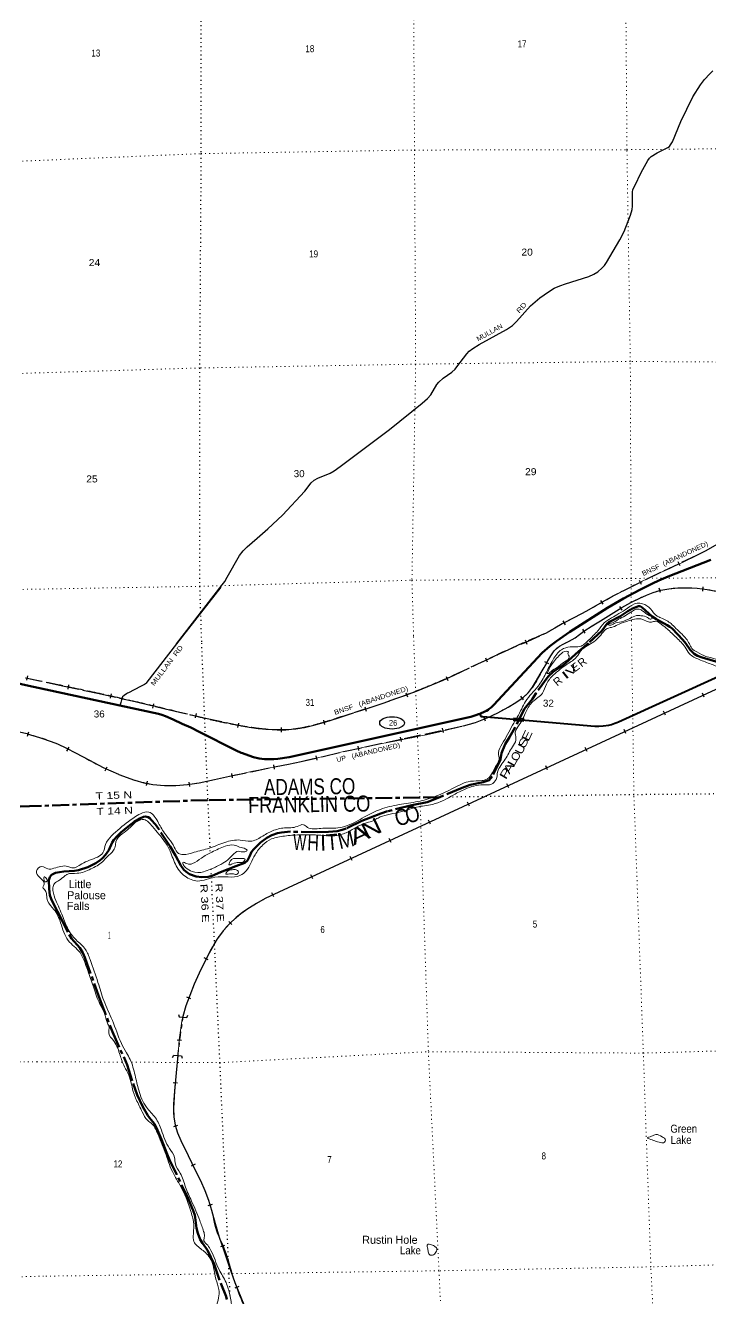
# Model space of a CAD drawing. Header units: feet. Extents: x 501257 to 757852, y -360805 to -170898.
# Drawn here: x 691971 to 709094, y -280650 to -248824 of the extents above; entities that cross this region are included whole.
import ezdxf
from ezdxf.enums import TextEntityAlignment as Align

# ---------------------------------------------------------------- set-up
doc = ezdxf.new("R2010")
doc.units = ezdxf.units.FT
doc.header["$LTSCALE"] = 70
for name, pattern in [('DOTTED', [1.5, 0.3, -1.2]), ('LONG_DASH_SHORT_DASH', [9.9, 6, -1.2, 1.5, -1.2]), ('LONG_DASHED', [7.5, 6, -1.5]), ('SHORT_DASHED', [2.7, 1.5, -1.2])]:
    doc.linetypes.add(name, pattern=pattern)
for name, color, linetype, lineweight in [('11', 7, 'LONG_DASH_SHORT_DASH', 60), ('17', 7, 'Continuous', 25), ('23', 7, 'Continuous', 70), ('26', 7, 'Continuous', 40), ('29', 7, 'Continuous', 25), ('30', 7, 'Continuous', 25), ('34', 7, 'Continuous', 25), ('39', 7, 'Continuous', 13), ('6', 7, 'DOTTED', 25), ('61', 7, 'Continuous', 13), ('63', 7, 'Continuous', 25), ('7', 7, 'DOTTED', 13)]:
    doc.layers.add(name, color=color, linetype=linetype, lineweight=lineweight)
doc.layers.add('12', color=7, linetype='Continuous')
doc.layers.add('41', color=7, linetype='Continuous')

msp = doc.modelspace()

# ---------------------------------------------------------------- linework, layer by layer
at = {"layer": '11'}
for points in [[(706380.23, -263955.37), (706506.11, -263774.66), (706547.93, -263743.53), (706846.19, -263590.4), (706905.02, -263553.18), (707023.92, -263470.12), (707142.61, -263403), (707295.5, -263341.8), (707338.23, -263343.23), (707386.12, -263377.73), (707635.16, -263596.29), (707722.71, -263660.01), (707839.05, -263726.23), (708009.28, -263813.94), (708075.23, -263860.76), (708131.57, -263901.07)], [(708131.58, -263901.07), (708399.17, -264183.31), (708475.97, -264278.69), (708588.18, -264433.06), (708687.33, -264531.76), (708768.81, -264583.43), (708884.52, -264626.37), (709281.9, -264740.58), (709579.11, -264815), (709880.87, -264881.2), (710118.29, -264902.39), (710352.74, -264914.5), (710980.38, -264932.01), (712563.82, -264968.9), (713238.82, -264969.05), (713641.03, -264944.32), (714013.35, -264901.79), (714246.46, -264861.59), (714353.59, -264813.79), (714473.34, -264715.15), (714580.72, -264580.94), (714875.07, -264161.73), (715187.18, -263680.75)], [(706380.67, -263954.73), (706041.85, -264266.46), (705790.8, -264471.66), (705543.03, -264701.52), (705417.48, -264811.18), (705159.83, -264982.47), (705033.95, -265102.89), (704728.22, -265528.01), (704639.68, -265656.55), (704436.66, -265915.05), (704205.66, -266382.22), (704069.77, -266613.85), (703960.33, -266794.39), (703870.98, -267015.78), (703847.97, -267175.72), (703632.22, -267603.74), (703557.26, -267694.44), (703407.4, -267739.13), (703082.16, -267811.11), (702887.18, -267880.6), (702329.43, -268117.44)], [(702329.43, -268117.44), (701831.18, -268123.67), (696524.27, -268189.12), (692068.55, -268342.88)], [(702329.43, -268117.44), (702013.65, -268244.92), (701625.98, -268316.72), (701021.53, -268468.7), (700851.13, -268521.94), (700591.82, -268622.27), (700382.01, -268711.74), (699983.84, -268902.64), (699889.91, -268935.95), (699759.3, -268964.68), (699543.47, -268984.86), (699279.64, -268995.34), (698593.39, -268976.89), (698366.42, -268997.46), (698268.52, -269018.38), (698131.54, -269063.85), (697999.75, -269129.52), (697843.47, -269248.39), (697679.2, -269417.88), (697624.05, -269485.92), (697578.27, -269580.71), (697517.04, -269702.92), (697450.34, -269762.06), (697224.78, -269841.94), (696848.02, -269994.38), (696639.19, -270078.89), (696533.56, -270109.15), (696381.47, -270117.47), (696239.46, -270096.26), (696073.21, -270038.47), (695975.56, -269978.53), (695926.59, -269932.75), (695852.09, -269822.01), (695723.74, -269578.4), (695584.99, -269353.51), (695304.51, -268919.48), (695219.75, -268800.7), (695116.07, -268679.93), (695076.47, -268640.83), (695033.95, -268615.1), (694971.94, -268601.88), (694920.15, -268606.52), (694829.01, -268648.49), (694690.29, -268735.97), (694538.14, -268850.33), (694354.78, -269000.64), (694260.94, -269088.31), (694180.36, -269180.69), (694140.24, -269248.96), (694050.67, -269440.08), (693971.08, -269561.1), (693892.43, -269644.99), (693839.5, -269691.95), (693726.76, -269769.6), (693528.15, -269864.84), (693295.45, -269939.28), (693198.23, -269959.68), (692927.91, -269976.6), (692819.25, -269988.38), (692722.19, -270009.95), (692640.35, -270047.08), (692616.86, -270066.77), (692577.33, -270119.58), (692555.97, -270192.41), (692560.56, -270407.55), (692581.09, -270569.66), (692611.02, -270656.93), (692689.64, -270817.1), (692842.9, -271115.73), (693061.97, -271552.1), (693125.35, -271646.18), (693327.28, -271878.78), (693403.65, -272003.87), (693457.11, -272125.23), (693830.33, -273169.73), (694141.87, -273979.64), (694514.61, -274808.42)], [(660648.06, -270193.88), (664966.12, -270048.32), (669916.15, -269621.6), (675164.54, -269276.92), (680406.68, -268926.43), (685748.19, -268600.61), (691141.81, -268385.67), (692068.55, -268342.88)], [(694514.61, -274808.42), (694662.27, -275274.59), (694760.78, -275555.86), (694903.99, -275857.29), (695026.79, -276074.38), (695068.54, -276134.02), (695196.17, -276285.12), (695272.3, -276437.31), (695370.75, -276671.03), (695495, -277003.34), (695570.15, -277180.17), (696011.02, -278089.92), (696158.33, -278448.73), (696200.03, -278563.33), (696214.82, -278627.24), (696242.91, -278894.72), (696276.33, -279013.52), (696340.99, -279174.62), (696392.58, -279267.41), (696518.39, -279442.3), (696606.39, -279612.74), (696684.91, -279793.03), (696859.66, -280289), (696988.24, -280597.31), (697003.87, -280678.13)]]:
    msp.add_lwpolyline(points, dxfattribs=at)
at = {"layer": '17'}
msp.add_ellipse((701133, -266260.26), major_axis=(309.24, -1), ratio=0.500121, dxfattribs=at)
at = {"layer": '23'}
for q in [(688440.62, -264502.74), (694326.24, -265827.44)]:
    msp.add_line((691976.98, -265317.68), q, dxfattribs=at)
for points in [[(709102.52, -262180.63), (708032.44, -262603.1), (707800.68, -262701.41), (707641.97, -262777.03), (707322.85, -262930.32), (706917.59, -263148.66), (706518.99, -263386.9), (705579.13, -263980.15)], [(703327.44, -266032.11), (703454.5, -265978.41), (703495.26, -265958.74), (703532.73, -265935.62), (703564.54, -265911.31), (703610.96, -265875.19), (703671.97, -265818.74), (704885.64, -264505.5), (705080.94, -264337.22), (705242.55, -264220.24), (705579.13, -263980.15)], [(694326.24, -265827.44), (695292.08, -266037.02), (695378.28, -266060.15), (695474.56, -266094.55), (695659.52, -266178.64), (695884.56, -266279.15), (696100.37, -266376.69), (696312.53, -266480.98), (697233.23, -266950.76), (697364.03, -267004.6), (697394.98, -267018.36), (697556.59, -267076.85), (697673.5, -267114.7), (697814.48, -267145.66), (697945.14, -267166.3), (697948.58, -267166.3), (698060.48, -267170.19), (698178.96, -267166.3), (698277.42, -267156.21), (698557.85, -267115.73), (703100.31, -266105.52), (703231, -266067.86), (703294.61, -266045.5), (703315.33, -266037.23), (703327.44, -266032.11)]]:
    msp.add_lwpolyline(points, dxfattribs=at)
at = {"layer": '26'}
msp.add_lwpolyline([(703327.44, -266032.11), (703342.23, -266076.78), (703345.42, -266085.55), (703351.51, -266092.29), (703365.35, -266099.11), (703374.91, -266100.7), (703398.19, -266102.67), (706203.34, -266344.33), (706302.03, -266343.56), (706408.84, -266337.18), (706552.3, -266314.85), (706616.07, -266300.49), (706705.33, -266267), (706753.16, -266249.45), (706795.23, -266230.01), (709392.83, -265051.37)], dxfattribs=at)
at = {"layer": '29'}
msp.add_line((696849.86, -262864.2), (695749.32, -264281.47), dxfattribs=at)
for points in [[(706932.86, -253976.79), (707091.81, -253569.09), (707136.63, -253424.36), (707140.71, -253340.78), (707140.71, -252990.17), (707152.93, -252926.99), (707197.76, -252835.25), (707360.76, -252500.95), (707523.77, -252199.26), (707568.59, -252142.19), (707613.42, -252101.42), (707760.12, -252011.73), (708029.08, -251873.11), (708065.75, -251848.65), (708094.28, -251811.96), (708143.18, -251734.5), (708355.09, -251228.97), (708648.5, -250609.29), (708844.1, -250307.61), (708941.91, -250177.14), (709076.38, -250030.38), (709153.81, -249956.99)], [(701068.76, -258922), (701887.89, -258265.63), (702018.29, -258153.52), (702099.8, -258061.79), (702254.65, -257800.87), (702299.47, -257737.68), (702409.5, -257637.8), (702629.56, -257491.03), (702706.98, -257415.61), (702751.81, -257360.57), (703004.47, -257032.39), (703061.52, -256969.2), (703155.24, -256897.85), (703314.18, -256797.97), (703990.64, -256422.9), (704141.42, -256320.98), (704243.3, -256227.21), (704593.76, -255835.83), (704830.11, -255631.99), (705042.02, -255483.18), (705188.72, -255395.53), (705327.28, -255332.33), (705465.83, -255281.38), (706052.64, -255102), (706178.97, -255038.8), (706272.7, -254979.69), (706386.8, -254883.88), (706443.84, -254828.84), (706492.75, -254751.39), (706826.91, -254180.63), (706932.86, -253976.79)], [(695749.32, -264281.47), (696887.72, -262811.31), (696952.92, -262723.66), (697009.97, -262615.62), (697319.68, -262077.47), (697409.33, -261961.29), (697515.28, -261857.32), (697759.79, -261645.33), (698028.74, -261408.87), (698395.5, -261066.42), (698949.71, -260463.04), (699112.72, -260259.2), (699190.16, -260191.94), (699275.72, -260145.05), (699585.43, -260014.59), (699687.33, -259959.56), (699838.08, -259851.52), (701068.76, -258922)], [(695749.32, -264281.47), (695004.21, -265244.24), (694983.51, -265268.94), (694968.38, -265284.08), (694945.29, -265300.81), (694915.81, -265316.75), (694846.87, -265350.45), (694544.31, -265504.52), (694520.44, -265517.94), (694497.35, -265533.08), (694436.15, -265576.96), (694399.8, -265611.56), (694386.66, -265629.49), (694376.39, -265651.65), (694351.6, -265747.21), (694326.24, -265827.44)]]:
    msp.add_lwpolyline(points, dxfattribs=at)
at = {"layer": '34'}
for p, q in [((712820.45, -263755.5), (697964.22, -270646.78)), ((708937.84, -265614.94), (708891.28, -265514.61)), ((707966.33, -266068.62), (707919.78, -265968.29)), ((706980.32, -266523.28), (706933.76, -266422.95)), ((706008.81, -266976.96), (705962.26, -266876.63)), ((705022.8, -267431.62), (704976.24, -267331.28)), ((704051.29, -267885.3), (704004.74, -267784.96)), ((703065.27, -268339.96), (703018.72, -268239.62)), ((702093.77, -268793.64), (702047.21, -268693.3)), ((701107.75, -269248.29), (701061.2, -269147.96)), ((700136.25, -269701.97), (700089.69, -269601.64)), ((699150.23, -270156.63), (699103.68, -270056.3)), ((698178.73, -270610.31), (698132.17, -270509.98)), ((697130.79, -271303.72), (697055.16, -271223)), ((696537.99, -272182.75), (696438.79, -272133.82)), ((696105.36, -273157.03), (696001.69, -273118.45)), ((695874.09, -274200.15), (695764.19, -274187.69)), ((695769.62, -275265.66), (695659.4, -275256.28)), ((695772.79, -276326.13), (695667.06, -276358.61)), ((696210.07, -277294.1), (696110.61, -277342.5)), ((696636.32, -278300.07), (696530.6, -278332.61)), ((696948.11, -279322.37), (696844.15, -279360.14)), ((697303.71, -280345.52), (697201.48, -280387.76))]:
    msp.add_line(p, q, dxfattribs=at)
at = {"layer": '34', "lineweight": 13}
msp.add_line((712829.36, -263750.2), (697964.68, -270647.78), dxfattribs=at)
at = {"layer": '34'}
for points in [[(697964.12, -270646.84), (697747.27, -270776.63), (697530.38, -270906.42), (697407.05, -270988.28), (697234.29, -271128.36), (697070.4, -271281.9), (696909.95, -271455.58), (696773.18, -271647.42), (696530.89, -272073.72), (696314.61, -272512.21), (696190.67, -272791.72), (696074.88, -273074.9), (695978.33, -273334.35), (695906.27, -273600.84), (695904.74, -273610.76)], [(695795.26, -273545.63), (695810.23, -273606.69), (696003.67, -273626.71), (696031.6, -273569.4)], [(695645.79, -274621.97), (695679.58, -274563.75), (695873.27, -274581.01), (695886.34, -274643.4)], [(695777.48, -274571.36), (695734.38, -275004.75), (695694.85, -275469.64), (695673.43, -275893.57), (695682.13, -276105.81), (695712.92, -276317.17), (695772.66, -276511.68), (695855.35, -276696.85), (696040.23, -277075.81), (696224.58, -277454.68), (696341.89, -277699.16), (696455.42, -277945.63), (696545.28, -278189.91), (696621.92, -278438.88), (696714.84, -278777.27), (696811.08, -279114.8), (696813.25, -279118.78), (696914.96, -279398.66), (697053.28, -279824.67), (697203.65, -280246.35), (697432.31, -280799.77)]]:
    msp.add_lwpolyline(points, dxfattribs=at)
at = {"layer": '34', "linetype": 'SHORT_DASHED'}
msp.add_lwpolyline([(695904.74, -273610.76), (695833.97, -274069.39), (695780.6, -274540.03), (695777.48, -274571.36)], dxfattribs=at)
at = {"layer": '34', "lineweight": 13}
for points in [[(711430.14, -218008.26), (711410.83, -218483.76), (711387.84, -219291.39), (711450.18, -219806.51), (711616.63, -220436.99), (711857.39, -221065.06), (712273.68, -221842.4), (712782.22, -222741.52), (713567.21, -224060.31), (714059.56, -224955.92), (714375.24, -225408.53), (714843.04, -226033.3), (715439.42, -226720.31), (716231.74, -227630.38), (716782.06, -228258.52), (717339.98, -228872.32), (717880.89, -229520.88), (718312.72, -230024.07), (718643.83, -230391.66), (718812.71, -230649.8), (718943.2, -230965.53), (719067.66, -231410.22), (719286.6, -232562.17), (719486.46, -233553.76), (719727.29, -234377.02), (719979.84, -234932.28), (720346.86, -235612.61), (720566.96, -236094.46), (720721.86, -236612.63), (720803.29, -237288.11), (720767.43, -238134.39), (720612.77, -238781.27), (720367.5, -239551.82), (720252.57, -240118.94), (720199.69, -240613.64), (720241.33, -241302.48), (720335.45, -242512.79), (720374.9, -243260.05), (720335.89, -243748.26), (720222.33, -244166.44), (719985.83, -244767.67), (719726.31, -245339.47), (719501.11, -245916.2), (719292.11, -246625.2), (719157.1, -247386.15), (718946.88, -248763.24), (718749.77, -249980.95), (718546.29, -250802.46), (718214.95, -251970.18), (717972.38, -252827.16), (717686.33, -253707.68), (717353.39, -254567.58), (717015.24, -255131.85), (716811.68, -255436.24), (716307.28, -255955.58), (715363.5, -256758.75), (713798.16, -258062.91), (712075.06, -259529.12), (710660.83, -260780.11), (709625.8, -261558.06), (708747.45, -262075.4), (707846.14, -262500.92), (706670.4, -263086.22), (705992.8, -263466.28), (705389.24, -263784.67), (705009.49, -263998.29)], [(705930.23, -263968.05), (706348.06, -263706.32), (706878.45, -263375.29), (707325.37, -263139.51), (707658.65, -262997.95), (708049.79, -262906.84), (708503.32, -262882.13), (709007.17, -262924.2), (709549.37, -263035.47), (710383.76, -263233.88), (710992.23, -263343), (711541.77, -263367.5), (712213.24, -263305.57), (713233.68, -263218.27), (713599.98, -263232.6), (713730.45, -263290.76), (713831.61, -263376.03), (713916.15, -263508.12), (713941.44, -263609.92), (713963.23, -263727.94), (713963.16, -263725.93)], [(692019.84, -266532.41), (692614.55, -266723.15), (693220.81, -267013.11), (693914.25, -267376.41), (694706.72, -267693.79), (695157.39, -267798.12), (695732.31, -267829.43), (696313.57, -267755.78), (697072.86, -267593.04), (698234.09, -267353.15), (698861.67, -267223.42), (699957.99, -266969.79), (702917.16, -266333.76), (703512.15, -266136.76), (704033.97, -265863.89), (704411.95, -265622.47), (704648.39, -265364.08), (704840.32, -265042.88), (705029.81, -264709.67), (705185.96, -264458.25), (705409.54, -264290.96), (705713.9, -264130.78), (705925.76, -263970.56)], [(697964.68, -270647.78), (697530.97, -270907.35), (697071.18, -271282.68), (696774.11, -271648.01), (696315.61, -272512.68), (696075.9, -273075.3), (695907.35, -273601.07), (695781.69, -274540.15), (695695.95, -275469.71), (695714, -276316.93), (695856.35, -276696.38), (696225.57, -277454.2), (696456.44, -277945.21), (696622.98, -278438.57), (696812.1, -279114.38), (696814.26, -279118.33), (697204.68, -280245.95), (697686.6, -281342.02), (697942.11, -281789.83), (698356.7, -282634.61), (699008.92, -283933.89), (699278.27, -284544.33), (699367.55, -284959.96), (699396.43, -285375.79), (699319.67, -285821.67), (699276.51, -286306.6), (699324.28, -286687.51), (699479.41, -287086.63), (699754.64, -287749.21), (699940.62, -288336.52), (700033.94, -289092.37), (700062.45, -289610.92), (699786, -290442.74), (699559.22, -290916.27), (699495.74, -291395.91), (699393.03, -292527.49), (699314.16, -293196.99), (699188.72, -293576.18), (698821.89, -294640.9), (698472.77, -295467.33), (698084.73, -296218.65), (697648.23, -296909.31), (697359.61, -297511.99), (697263.09, -298025.05), (697343.73, -298537.67), (697482.34, -298981.71), (697798.71, -299725.36), (698031.35, -300379.43), (698210.51, -300944.83), (698348.8, -301606.39), (698450.3, -302422.35), (698640.35, -304143.37), (698783.14, -304931.64), (699030.01, -305589.22), (699272.95, -306079.79), (699592.78, -306750.81), (699946.35, -307408.5), (700219.94, -308024.83), (700392.66, -308465.6), (700591.99, -309088.67), (700713.93, -309517.2), (700827.98, -309908.4)]]:
    msp.add_spline(points, degree=3, dxfattribs=at)
at = {"layer": '34', "linetype": 'LONG_DASHED'}
msp.add_spline([(691975.75, -265133.21), (693811.97, -265519.26), (695608.64, -265936.81), (697335.8, -266324.69), (697789.21, -266392.67), (698265.61, -266427.58), (698697.77, -266407.73), (699179.57, -266311.54), (699765.22, -266135.02), (701351.12, -265607.69), (702125.58, -265305.43), (702686.68, -265061.33), (703869.02, -264502.42), (705009.23, -263998.1)], degree=3, dxfattribs=at)
at = {"layer": '39'}
for points in [[(706277.23, -263958.58), (706438.24, -263761.76), (706619.16, -263633.18), (706800.83, -263528.71), (707017.7, -263392.92), (707259.05, -263268.42), (707396.1, -263280.09), (707595.04, -263406.47), (707757.52, -263588.35), (707853.35, -263631.54), (707996.24, -263701.37), (708107.19, -263778.27), (708226.69, -263898.24)], [(707119.05, -263484.22), (707215.56, -263420.74), (707305.87, -263415.81), (707401.82, -263463.01), (707558.02, -263572.66), (707621.72, -263616.88), (707630.69, -263646.78), (707605.09, -263663.7), (707521.56, -263628.17), (707355.2, -263579.21), (707240.55, -263576.88), (707079.9, -263646.46), (706867.42, -263729.79), (706686, -263777.91), (706558.48, -263814.22), (706529.93, -263801.06), (706539.59, -263788.67), (706615.27, -263766.11), (706795.19, -263669.74), (706957.34, -263584.02), (707113.09, -263486.43)], [(706438.45, -263953.54), (706506.97, -263902.41), (706658.45, -263861.3), (706809, -263790.03), (707017.71, -263714.87), (707193.11, -263666.95), (707404.4, -263674.21), (707540.96, -263734.19), (707645.45, -263732.83), (707735.43, -263717.85), (707858.44, -263794.36), (707928.35, -263844.42), (708006.13, -263905.13)], [(708006.13, -263905.13), (708242.54, -264126.79), (708456.5, -264368.69), (708569.01, -264531.73), (708807.69, -264676.05), (709105.69, -264790), (709244.43, -264841.31), (709460.14, -264905.91), (709736.32, -264972.33), (709845.4, -264982.43), (709967.34, -264957.82), (710113.11, -264980.68), (710810.08, -265000.52), (711820.73, -264997.33), (712293.1, -265023.7), (713197.14, -265024.83), (713800.86, -265016.81), (714235.47, -264952.56), (714476.92, -264834.97), (714655.19, -264639.13), (714965.41, -264190.74), (715144.51, -263900.91), (715223.79, -263680.47)], [(715088.59, -263684.25), (714894.41, -264006.04), (714539.23, -264492.33), (714375.83, -264709.78), (714202.03, -264804.75), (713784.29, -264890.54), (713083.26, -264936.35), (712269.41, -264923.87), (711579.52, -264886.7), (711359.71, -264876.62), (711132.07, -264872.88), (710556.35, -264875.83), (710225.37, -264853.72), (710001.25, -264835.75), (709882.76, -264844.11), (709766.01, -264731.58), (709615.42, -264743.14), (709327.89, -264697.27), (709116.27, -264634.54), (708980.19, -264601.25), (708754.58, -264484.65), (708624.61, -264396.77), (708564.09, -264280.16), (708384.59, -264045.06), (708226.69, -263898.24)], [(706277.23, -263958.58), (706046.31, -264193.13), (705830.35, -264348.05), (705589.2, -264360.91), (705368.15, -264429.43), (705159.58, -264678.74), (704970.8, -265032.05), (704782.61, -265345.07), (704469.82, -265721.05), (704373.85, -265909.85), (704146.72, -266316.93), (703887.56, -266785.6), (703794.75, -267006.51), (703806.64, -267171.22), (703722.52, -267353.54), (703480.4, -267678.6), (703388.62, -267702.1), (703093.26, -267718.96), (702680.31, -267883.12), (702242.59, -268086.45), (701832.39, -268214.25), (701368.04, -268291.67), (700896.87, -268403.59), (700496.49, -268581.38), (700063.72, -268810.71), (699778.4, -268883.59), (699352.05, -268897.19), (699016.91, -268871.2), (698915.88, -268804.41), (698762.41, -268848.29), (698445.64, -268886.08), (698146.25, -268959.47), (697865.66, -269108.71), (697595.77, -269219.3), (697341.06, -269190.36), (696952.48, -269246.88), (696567.04, -269391.9), (696188.08, -269492.38), (695908.29, -269550.96), (695796.56, -269522.83), (695690.3, -269365.61), (695416.61, -268972.84), (695253.42, -268686.79), (695057.12, -268488.56), (694845.26, -268532.57), (694546.07, -268724.78), (694122.04, -269086.71), (693970.56, -269299.7), (693903.53, -269509.59), (693772.31, -269613.08), (693375.74, -269784.69), (693131.64, -269884.26), (693029.74, -269849.72), (692681.02, -269894.72), (692526.48, -269908.43), (692381.5, -269851.31), (692246.55, -269962.99), (692326.81, -270125.2), (692437.52, -270294.34), (692407.99, -270369.94), (692461.12, -270448.55), (692497.16, -270555.99), (692524.85, -270712.06), (692681.37, -270923.84), (692850.3, -271258.01), (693039.17, -271700.21), (693335.85, -272003.52), (693459.91, -272264.82), (693549.06, -272507.26), (693677.12, -272881.19), (693832.68, -273292.38), (693943.31, -273515.91), (694020.61, -273764.82), (694060.53, -273868.09), (694051.17, -274001.35), (694185.93, -274223.99), (694335.11, -274568.96), (694445.94, -274854.91), (694551.98, -275062.49), (694620.53, -275291.59), (694683.69, -275539.01), (694738.82, -275673.94), (694888.86, -275986.65), (695025.27, -276199.16), (695139.15, -276287.63), (695257.04, -276488.74), (695462.35, -276996.79), (695642.52, -277477.57), (695855.32, -277856.46), (696086.55, -278413.91), (696173.97, -278720.86)], [(706439.23, -263952.96), (706178.51, -264230.58), (705854.24, -264453.92), (705747.01, -264608.89), (705521.71, -264784.3), (705161.39, -265069.38), (704992.02, -265289.06), (704891.53, -265520.32), (704653.15, -265724.41), (704482.99, -265978.35), (704309.59, -266310.97), (704213.27, -266489.71), (704217.92, -266564.05), (704228.39, -266688.54), (704141.83, -266858.87), (703959.6, -267169.65), (703771.62, -267488.69), (703733.9, -267673.35), (703619.34, -267792.34), (703410.58, -267810.05), (702961.24, -267913.11), (702674.47, -268058.55), (702143.39, -268297.52), (701741.09, -268364.61), (701412.61, -268469.28), (700891.45, -268591.08), (700782.36, -268637.37), (700677.87, -268699.6), (700498.69, -268756.51), (700088.97, -268954.79), (699810.98, -269063.65), (699356.12, -269068.23), (698814.23, -269059.88), (698448.77, -269087.36), (698121.23, -269161.79), (697905.05, -269310.68), (697708.54, -269559.55), (697483.14, -269958.52), (697344.17, -270070.34), (697037.6, -270111.78), (696701.59, -270118.04), (696274.08, -270212.25), (695959.85, -270094.86), (695717.6, -269793.58), (695565.27, -269416.51), (695449.68, -269223.37), (695144.46, -268849.88), (694928.98, -268678.53), (694775.22, -268714.37), (694558.18, -268895.52), (694389.91, -269032.59), (694229.95, -269233.81), (694220.89, -269318.72), (694171.04, -269445.41), (694013.67, -269606.25), (693897.25, -269729.34), (693603.73, -269911.28), (693263.32, -270020.41), (693008.53, -270045.85), (692953.52, -270084.12), (692808.58, -270198.18), (692696.48, -270272.78), (692658.04, -270380.92), (692707.7, -270644.95), (692878.84, -271041.47), (693019.97, -271386.73), (693235.87, -271682.93), (693469.87, -271922.08), (693585.66, -272177.64), (693783.21, -272750.43), (693925.98, -273198.34), (694142.99, -273695.9), (694368.83, -274271.67), (694493.89, -274504.74), (694586.43, -274672.54), (694709.25, -275068.82), (694802.98, -275439.98), (694993.36, -275868.02), (695220.25, -276133.61), (695368.07, -276440.36), (695569.58, -276898.21), (695696.51, -277127.18), (695716.52, -277293.61), (695839.14, -277514.68), (695972.3, -277862.24), (696121.69, -278213.24), (696326.14, -278697.16), (696424.56, -278973.5), (696444.86, -279091.58), (696432.78, -279204.8), (696529.35, -279316.06)], [(705007.45, -265021.47), (705119.85, -264807.08), (705332.3, -264553.59), (705496.4, -264469.04), (705543.37, -264487.46), (705524.83, -264532.44), (705546.08, -264563.89), (705564.03, -264615.59), (705445.31, -264730.71), (705259.08, -264872.46), (705107.69, -264974.68), (705028.97, -265025.9), (705006.72, -265022.23)], [(696593.61, -269912.55), (696420.97, -269983.32), (696138.82, -269975.52), (695974.17, -269874.81), (695913.21, -269802.53), (695907.33, -269750.38), (696004.92, -269777.02), (696147.9, -269777.82), (696368.45, -269638.84), (696630.94, -269490.26), (696963.96, -269343.13), (697186.43, -269314.84), (697321, -269362.28), (697475.82, -269413), (697508.99, -269439.98), (697452.11, -269482.34), (697292.55, -269468.05), (697145.03, -269566.09), (696991.19, -269712.7), (696809.78, -269820.04), (696685.03, -269878.99), (696593.61, -269912.55)], [(697431.98, -269652.25), (697274.79, -269647.94), (697136.47, -269665.09), (697072.91, -269745.96), (697056.96, -269806.96), (697148.66, -269781.45), (697294.52, -269749.93), (697396.85, -269740.14), (697456.4, -269659.41), (697431.98, -269652.25)], [(692517.8, -270205.65), (692500.72, -270167.65), (692435.88, -270109.97), (692425.53, -270158.68), (692488.5, -270230.89), (692502.69, -270219.92), (692517.8, -270205.65)], [(697043.87, -269948.42), (697167.96, -269927.76), (697254.92, -269938.68), (697295.27, -269997.62), (697244.64, -270045.79), (697147.48, -270031.23), (697039.11, -270041.24), (696978.65, -270039.42), (697043.87, -269948.42)], [(707546.97, -276612.63), (707618.78, -276593.89), (707728.01, -276551.62), (707884.92, -276604.28), (707966.41, -276687.9), (707940.26, -276745.25), (707847.91, -276752.66), (707699.48, -276711.77), (707556.51, -276654.57), (707515.37, -276629.9), (707546.97, -276612.63)], [(696173.97, -278720.86), (696169.04, -279035.22), (696179.93, -279228.16), (696264.08, -279329.8), (696494.64, -279528.8), (696606.43, -279671.72), (696674.12, -279876.68), (696732.74, -280166.56), (696804.38, -280425.75), (696797.6, -280631.42), (696745.21, -280856.89), (696800.62, -281056.26), (696967.2, -281211.27), (697236.96, -281493.42), (697604.07, -281908.95), (697821.96, -282374.25), (697985.85, -282736.8), (698133.22, -283144.27), (698229.19, -283465), (698370.32, -283810.26), (698592, -284325.77), (698768.97, -284659.65), (699115.08, -285333.73), (699265.98, -285614.19), (699351.71, -285703.69), (699415.83, -285808.08), (699487.97, -286024.96), (699574.06, -286124.52), (699659.77, -286326.81), (699687.17, -286531.23), (699800.24, -286766.75), (699850.61, -287107.28), (699869.17, -287346.26), (699945.98, -287524.7), (700055.33, -287712.02), (700121.22, -287923.09), (700206.21, -288161.65), (700235.42, -288303.57), (700360.48, -288536.64), (700594.43, -289114.13), (700782.36, -289642.96), (700930.87, -290139), (701024.68, -290455.79), (701050.71, -290678.38), (700971.63, -290832.32), (700763.92, -290992.99), (700470.39, -291231.32), (700322.6, -291264.93), (700190.69, -291235.52), (700101.85, -291285.1), (699947.88, -291314.9), (699818.82, -291422.34), (699676.25, -291546.38), (699605.92, -291776.54), (699594.4, -291962.24), (699719.4, -292136.91), (699836.21, -292307.84), (699898.39, -292414.32), (699896.87, -292484.87), (699822.61, -292491.61), (699750.45, -292443.91), (699669.73, -292495.2), (699540.31, -292592.58), (699558.51, -292821.5), (699530.6, -293168.93), (699436.12, -293512.75), (699501.78, -293830.56), (699663.79, -294309.99), (699711.02, -294505.63), (699683.36, -294577.13), (699567.96, -294559.21), (699409.75, -294639.52), (699352.2, -294776.56), (699436.62, -294999.03), (699589.9, -295289.47), (699712.88, -295520.6), (699738.93, -295630.41), (699683.7, -295662.64), (699586.04, -295634), (699424.25, -295670.13), (699225.23, -295848.61), (699117.43, -295931.1), (698960.01, -295977.14), (698820.01, -296229.99), (698764.47, -296479.74), (698621.17, -296696.45), (698539.43, -296832.37), (698600.86, -297087.9), (698653.68, -297384.04), (698616.38, -297524.36), (698521.43, -297628.54)], [(696529.35, -279316.06), (696604.45, -279446.23), (696810.84, -279928.07), (696983.21, -280246), (697039.2, -280405.07), (697108.96, -280724.75), (697115.76, -280859.43), (697060.38, -280944.03), (697024.04, -280997.73), (697092.16, -281158.36), (697236.7, -281316.2), (697712.73, -281850.59), (697969.03, -282320.53), (698095.33, -282475), (698203.14, -282845.65), (698438.73, -283469.41), (698681.59, -284014.35), (698748.07, -284185.12), (698794.43, -284356.62), (698901.98, -284550.05), (698975.57, -284637.98), (698975.63, -284752.78), (699073.27, -284894.21), (699237.61, -285156.04), (699351.39, -285468.07), (699438.06, -285527.33), (699565.35, -285709.96), (699723.87, -286034.45), (699799.96, -286249.17), (699805.18, -286396), (699930.18, -286570.66), (699950.32, -286797.5), (700102.31, -287051.74), (700146.88, -287285.74), (700199.68, -287638.26), (700304.97, -287994.9), (700400.51, -288303.57), (700469.65, -288435.97), (700646.89, -288834.29), (700815.17, -289150.36), (700924.03, -289210.82), (701135.36, -289321.9), (701438.81, -289532.32), (701536.45, -289673.75), (701520.35, -289787.12), (701418.58, -289869.4), (701288.81, -289900.33), (701245.28, -289978.45), (701241.37, -290208.19), (701229.75, -290617.45), (701226.28, -290802.86), (701114.67, -290891.53), (700983.53, -290940.64), (700758.8, -291132.14), (700372.84, -291432.26), (700115.16, -291602.81), (699862.85, -291867.83), (699766.1, -291978.11), (699815.64, -292068.94), (699939.06, -292199.35), (700075.26, -292405.83), (700125.65, -292577.19), (699993.93, -292666.6), (699818.21, -292650.88), (699703.88, -292663.12), (699694.18, -292729.94), (699709.17, -292868.35), (699715.27, -292870.14), (699700.21, -293239.25), (699613.91, -293586.79), (699680.44, -293872.35), (699832.98, -294311.85), (699906.98, -294581.03), (699868.39, -294741.54), (699715, -294787.44), (699581.28, -294820.53), (699547.6, -294835.86), (699560.15, -294905.89), (699647.45, -295096.04), (699863.32, -295561.41), (699934.01, -295850.85), (699786.43, -295946.88), (699532.64, -296000.48), (699343.05, -296047.7), (699201.44, -296028.72), (699039.41, -296171.6), (698962.98, -296287.18), (698905.72, -296488.66), (698786.18, -296807.22), (698763.31, -297069.87), (698753.08, -297291.78)], [(702028.9, -279295.15), (702089.6, -279297.72), (702195.95, -279344.17), (702252.31, -279400.51), (702244.55, -279465.24), (702165.25, -279556.76), (702089.06, -279565.59), (702037.73, -279480.87), (702017.99, -279378.88), (702007.73, -279316.83), (702028.93, -279295.15)]]:
    msp.add_spline(points, degree=3, dxfattribs=at)
at = {"layer": '6'}
for points in [[(696535.95, -218464.56), (696436.82, -220337.8), (696420.32, -225596.19), (696398.11, -230864.82), (696383.56, -236121.14), (696352.88, -241440.35), (696353.07, -246718.33), (696356.27, -252028.4), (696322.77, -257385.93), (696322.6, -262845.02), (696368.93, -264262.59)], [(696368.93, -264262.59), (696524.27, -268189.12), (696584.7, -269512.03)], [(723531.69, -267866.61), (723252.54, -267874.88), (717891.42, -267944.34), (712537.91, -268001.43), (707178.3, -268056.74), (702564.64, -268114.49)], [(696602.99, -269912.28), (696824.15, -274753.72), (697052.04, -280030), (697076.63, -280568.21)]]:
    msp.add_lwpolyline(points, dxfattribs=at)
at = {"layer": '61'}
for p, q in [((704175.68, -266132.2), (704424.84, -266152.68)), ((704424.84, -266152.68), (704418.7, -266227.43))]:
    msp.add_line(p, q, dxfattribs=at)
msp.add_lwpolyline([(704418.7, -266227.43), (704169.53, -266206.95), (704175.68, -266132.2)], dxfattribs=at)
msp.add_lwpolyline([(704178.16, -266199.63), (704182.99, -266140.83), (704416.2, -266159.99), (704411.37, -266218.79)], close=True, dxfattribs=at)
at = {"layer": '63'}
for p, q in [((708333.97, -262329.9), (708286.73, -262229.89)), ((707369.38, -262796.37), (707320.81, -262696.99)), ((708897.37, -262967.34), (708910.75, -262857.55)), ((706407.8, -263293.84), (706353.95, -263197.23)), ((707839.85, -263001.16), (707809.07, -262894.92)), ((706881.5, -263439.5), (706823.01, -263345.62)), ((705465.62, -263807.53), (705413.58, -263709.93)), ((705959.56, -264012.81), (705900.85, -263919.07)), ((704458.29, -264186.56), (704503.04, -264287.72)), ((703466.25, -264635.47), (703513.2, -264735.62)), ((705051.39, -264785.26), (704955.22, -264730.61)), ((692021.2, -265082.35), (691998.44, -265190.59)), ((702482.32, -265096.99), (702527.29, -265198.05)), ((693049.63, -265307.38), (693026.87, -265415.62)), ((694113.96, -265536.11), (694089.45, -265643.97)), ((701477.86, -265506.22), (701516.7, -265609.79)), ((704416.2, -265684.48), (704353.52, -265593.34)), ((695174.21, -265781.71), (695148.64, -265889.33)), ((696233.46, -266027.36), (696208.89, -266135.2)), ((700451.58, -265859.73), (700485.65, -265964.96)), ((697294.94, -266263.92), (697271.04, -266371.92)), ((698363.78, -266376.59), (698364.33, -266487.19)), ((699416.55, -266189.7), (699447.57, -266295.87)), ((702415.63, -266495.87), (702392.47, -266387.71)), ((703470.64, -266212.81), (703430.98, -266109.55)), ((692020.95, -266590.72), (692054.73, -266485.39)), ((701367.84, -266723.03), (701344.52, -266614.91)), ((693008.51, -266964.45), (693060.16, -266866.64)), ((700305.92, -266949.46), (700282.6, -266841.34)), ((698198.43, -267415.15), (698176.05, -267306.82)), ((699261.74, -267190.55), (699237.36, -267082.66)), ((693964.81, -267457.24), (694009.51, -267356.06)), ((697148.92, -267634.62), (697126.54, -267526.3)), ((694997.19, -267825.45), (695017.38, -267716.7)), ((696082.12, -267847.6), (696064.38, -267738.42))]:
    msp.add_line(p, q, dxfattribs=at)
at = {"layer": '63', "lineweight": 13}
msp.add_line((683611.42, -264645.4), (692013.88, -266535.01), dxfattribs=at)
at = {"layer": '63', "linetype": 'LONG_DASHED'}
msp.add_line((683620.14, -264647.25), (692012.38, -266528.63), dxfattribs=at)
for points in [[(709194.43, -261831.08), (708973.21, -261957.24), (708746.96, -262074.41), (708296.27, -262287.33), (707845.66, -262499.93), (707255.65, -262788.27), (706669.88, -263085.25), (706330.54, -263274.4), (705992.28, -263465.31), (705689.79, -263623.16), (705388.71, -263783.71), (705198.83, -263890.52), (705008.16, -263997.77)], [(705925.94, -263969.44), (706138.57, -263836.26), (706347.48, -263705.39), (706612.54, -263539.68), (706877.89, -263374.34), (707098.26, -263251.21), (707324.9, -263138.52), (707489.17, -263062.98), (707658.3, -262996.91), (707851.69, -262940.89), (708049.64, -262905.75), (708276.51, -262884.28), (708503.34, -262881.03), (708755.63, -262892.43), (709007.34, -262923.11), (709279.67, -262975.85)], [(691971.31, -265130.47), (692893.02, -265330.25), (693811.09, -265523.27), (694710.33, -265727.65), (695607.71, -265940.8), (696470.56, -266137.37), (697335, -266328.71), (697560.83, -266368.05), (697788.76, -266396.75), (698027.03, -266419.4), (698265.51, -266431.68), (698481.88, -266430.59), (698698.27, -266411.8), (698941.49, -266372.52), (699180.62, -266315.5), (699474.51, -266229.65), (699766.46, -266138.93), (700561.56, -265881.51), (701352.5, -265611.55), (701741.85, -265465.52), (702127.15, -265309.22), (702408.82, -265189.47), (702688.4, -265065.05), (703278.77, -264783.67), (703870.72, -264506.15), (704440.79, -264254.01), (705007.84, -263998.13)], [(692013.66, -266529.27), (692317.54, -266626.73), (692614.91, -266722.11), (692771.57, -266782.12), (692997.79, -266894.1), (693221.32, -267012.14), (693567.68, -267194.09), (693914.73, -267375.42), (694304.43, -267547.6), (694707.05, -267692.74), (694930.11, -267754.81), (695157.55, -267797.03), (695444.99, -267828.17), (695732.26, -267828.33), (696023.82, -267801.76), (696313.37, -267754.7), (696693.1, -267672.94), (697072.63, -267591.96), (697653.26, -267472.02), (698233.87, -267352.07), (698547.66, -267287.23), (698861.44, -267222.34), (699410.21, -267098.35), (699957.75, -266968.72), (701436.8, -266649.62), (702916.9, -266332.69), (703218.37, -266248.41), (703511.71, -266135.75), (703776.24, -266006.29), (704033.42, -265862.94), (704226.12, -265748.94), (704411.26, -265621.61), (704541.53, -265502.92), (704647.48, -265363.46), (704744.89, -265203.65), (704839.37, -265042.33), (704934.16, -264875.77), (705028.86, -264709.12), (705102.94, -264581.48), (705185.09, -264457.57), (705232.59, -264405.92), (705317.68, -264343.9), (705409.02, -264289.99), (705564.09, -264213.78), (705713.3, -264129.86), (705819.17, -264049.79), (705925.71, -263969.41)]]:
    msp.add_lwpolyline(points, dxfattribs=at)
at = {"layer": '7'}
for p, q in [((707115.11, -263629.95), (707114.2, -263485.07)), ((707117, -263932.63), (707115.46, -263686.67)), ((692261.91, -274730.48), (694387.39, -274741.31)), ((696701.09, -280034.63), (692424.18, -280091.03))]:
    msp.add_line(p, q, dxfattribs=at)
for points in [[(701966.71, -218298.12), (701890.02, -219940.29), (701818.36, -225299.06), (701713.26, -230616.65), (701656.1, -235989.04), (701645.06, -241293.54), (701663.39, -246572.93), (701694.46, -251938.45), (701723.14, -257291.96), (701630.72, -262693.66), (701672.7, -264100.4)], [(707113.29, -263338.82), (707108.97, -262647.48), (707088.12, -257223.28), (707005.03, -251929.88), (706963.17, -246540.57), (707100.71, -241167.59), (707048.69, -235903.37), (707022.83, -230575.92), (707165.55, -225140.65), (707336.58, -219844.83), (707392.7, -218130.49)], [(691580.75, -252228.19), (696356.27, -252028.4), (701694.46, -251938.45), (707005.03, -251929.88), (712294.08, -251875.72), (717649.65, -251827.46), (720338.61, -251935.78), (723026.18, -251893.91)], [(723194.35, -257207.21), (723064.66, -257216.24), (717757.53, -257206.59), (712400.08, -257258.93), (707088.12, -257223.28), (701723.14, -257291.96), (696322.77, -257385.93), (691741.13, -257526.24)], [(691904.45, -262921.82), (696322.6, -262845.02), (701630.72, -262693.66), (707108.97, -262647.48), (712448.79, -262609.79), (715397.26, -262595.18)], [(701672.7, -264100.4), (701831.18, -268123.67), (701833.98, -268208.36)], [(708704.27, -309661.84), (708583.07, -306542.4), (708424.28, -301170.94), (708218.87, -295847.52), (708061.51, -290516.29), (707857.4, -285172.67), (707602.01, -279859.13), (707413.99, -274514.93), (707178.3, -268056.74), (707117, -263932.63)], [(701838.71, -268351.83), (702041.1, -274480.09), (702306.31, -279956.4), (702552.71, -285300.48), (702757.25, -290656.16), (702929.41, -296006.99), (703098.26, -301321.69), (703290.23, -306720.12), (703329.56, -307403)], [(694626.29, -274742.52), (696824.15, -274753.72), (702041.1, -274480.09), (707413.99, -274514.93), (712768.08, -274361.14), (718106.38, -274215.99), (723427.15, -274087.59), (723727.91, -274066.91)], [(660802.57, -275596.74), (665122.39, -275443.86), (670132.02, -275284.78), (675404.29, -275106.35), (680710.87, -274989.1), (686009.28, -274868.12), (691401.83, -274737.77), (692261.91, -274730.48)], [(723895.34, -279357.36), (723587.18, -279380.46), (718278.17, -279556.76), (712933.63, -279696.1), (707602.01, -279859.13), (702306.31, -279956.4), (697052.04, -280030), (696868.31, -280032.42)], [(692424.18, -280091.03), (691637.76, -280112.38), (686292.86, -280283.32), (680989.25, -280370.26), (675701.44, -280506.97), (670393.63, -280646.4), (665287.38, -280859.22), (660957, -280941.6)]]:
    msp.add_lwpolyline(points, dxfattribs=at)

# ---------------------------------------------------------------- texts
at = {"layer": '12'}
for s, width, p in [('ADAMS CO', 0.8, (697934.38, -268065.73)), ('FRANKLIN CO', 0.85, (697535.69, -268511.38))]:
    msp.add_text(s, height=400, rotation=0.707, dxfattribs=dict(at, width=width)).set_placement(p)
for s, rotation, width, p in [('C', 16.847, 0.9, (701433.61, -268806.14)), ('O', 16.207, 0.85, (701697.08, -268734.51)), ('A', 24.529, 1.35, (700397.5, -269225.2)), ('N', 25.636, 1.25, (700702.23, -269072.94)), ('W', 358.684, 0.65, (698822.83, -269442.06)), ('H', 357.611, 0.75, (699153.42, -269452.94)), ('T', 4.821, 0.9, (699653.61, -269436.31)), ('M', 12.981, 0.9, (700024.31, -269373.44))]:
    msp.add_text(s, height=400, rotation=rotation, dxfattribs=dict(at, width=width)).set_placement(p, align=Align.CENTER)
msp.add_text('I', height=400, rotation=0.807, dxfattribs=at).set_placement((699413.21, -269453.74), align=Align.CENTER)
at = {"layer": '17'}
msp.add_text('26', height=140, dxfattribs=at).set_placement((701159.05, -266328.57), align=Align.CENTER)
at = {"layer": '30'}
for s, rotation, width, p in [('RD', 48.157, 1.25, (704315.12, -256027.09)), ('MULLAN', 29.007, 1.1, (703284.2, -256723.12)), ('MULLAN  RD', 52.763, 1.25, (695183.8, -265343.29))]:
    msp.add_text(s, height=120, rotation=rotation, dxfattribs=dict(at, width=width)).set_placement(p)
at = {"layer": '41'}
for s, rotation, width, p in [('V', 38.176, 1.65, (705682.33, -265016.04)), ('I', 38.525, 2.05, (705526.3, -265140.39)), ('S', 65.847, 1.4, (704505.79, -266794.86)), ('E', 64.709, 1.5, (704596.07, -266620.46)), ('O', 66.623, 1.1, (704317.56, -267131.99)), ('U', 62.691, 1.3, (704426.49, -266961.59)), ('A', 58.501, 1.5, (704135.62, -267441.37)), ('L', 60.605, 1.55, (704228.99, -267274.57)), ('P', 59.497, 1.6, (704047.3, -267569.74))]:
    msp.add_text(s, height=200, rotation=rotation, dxfattribs=dict(at, width=width)).set_placement(p, align=Align.CENTER)
for s, rotation, p in [('E', 37.873, (705773.48, -264944.54)), ('R', 39.084, (705948.47, -264816.82)), ('R', 39.855, (705337.63, -265292.28))]:
    msp.add_text(s, height=200, rotation=rotation, dxfattribs=at).set_placement(p, align=Align.CENTER)
for s, p in [('Little', (693053.19, -270391.05)), ('Palouse', (693013.75, -270667.21)), ('Falls', (693005.87, -270935.47)), ('Rustin Hole', (700388.76, -279281.5))]:
    msp.add_text(s, height=200, dxfattribs=at).set_placement(p)
at = {"layer": '41', "width": 0.9}
for s, p in [('Green', (708089.04, -276504.06)), ('Lake', (708096.92, -276784.17)), ('Lake', (701331.09, -279545.82))]:
    msp.add_text(s, height=200, dxfattribs=at).set_placement(p)
at = {"layer": '6'}
for s, rotation, width, p in [('T 15 N', 1.976, 1.3, (693726.9, -268173.68)), ('T 14 N', 1.976, 1.3, (693746.99, -268561.68)), ('R 36 E', 272.615, 1.35, (696342.85, -270287.89)), ('R 37 E', 272.615, 1.35, (696716.21, -270276.07))]:
    msp.add_text(s, height=175, rotation=rotation, dxfattribs=dict(at, width=width)).set_placement(p)
at = {"layer": '63'}
for s, rotation, width, p in [('BNSF  (ABANDONED)', 25.258, 1.1, (707413.95, -262588.67)), ('BNSF   (ABANDONED)', 18.44, 1.15, (699709.37, -266060)), ('UP   (ABANDONED)', 13.32, 1.1, (699757.51, -267242.21))]:
    msp.add_text(s, height=120, rotation=rotation, dxfattribs=dict(at, width=width)).set_placement(p)
at = {"layer": '7'}
for s, width, p in [('17', 0.85, (704272.57, -249371.58)), ('13', 0.85, (693619.99, -249600.94)), ('18', 0.85, (698968.38, -249491.72)), ('19', 0.85, (699062.52, -254622.94)), ('20', 1.1, (704366.19, -254577.03)), ('24', 1.1, (693552.05, -254840.19)), ('30', 1.05, (698674.91, -260116.38)), ('29', 1.1, (704457.57, -260067.09)), ('25', 1.1, (693488.71, -260248.03)), ('31', 0.85, (698971.99, -265834.9)), ('32', 1.05, (704904.12, -265853.84)), ('36', 1.05, (693677.41, -266123.57)), ('1', 0.4, (694036.53, -271652.41)), ('6', 0.85, (699341.73, -271512.09)), ('5', 0.85, (704650.64, -271376.56)), ('12', 0.85, (694171.1, -277372.79)), ('7', 0.85, (699513.42, -277265.8)), ('8', 0.85, (704870.85, -277172.26))]:
    msp.add_text(s, height=175, dxfattribs=dict(at, width=width)).set_placement(p)

doc.saveas('drawing.dxf')
